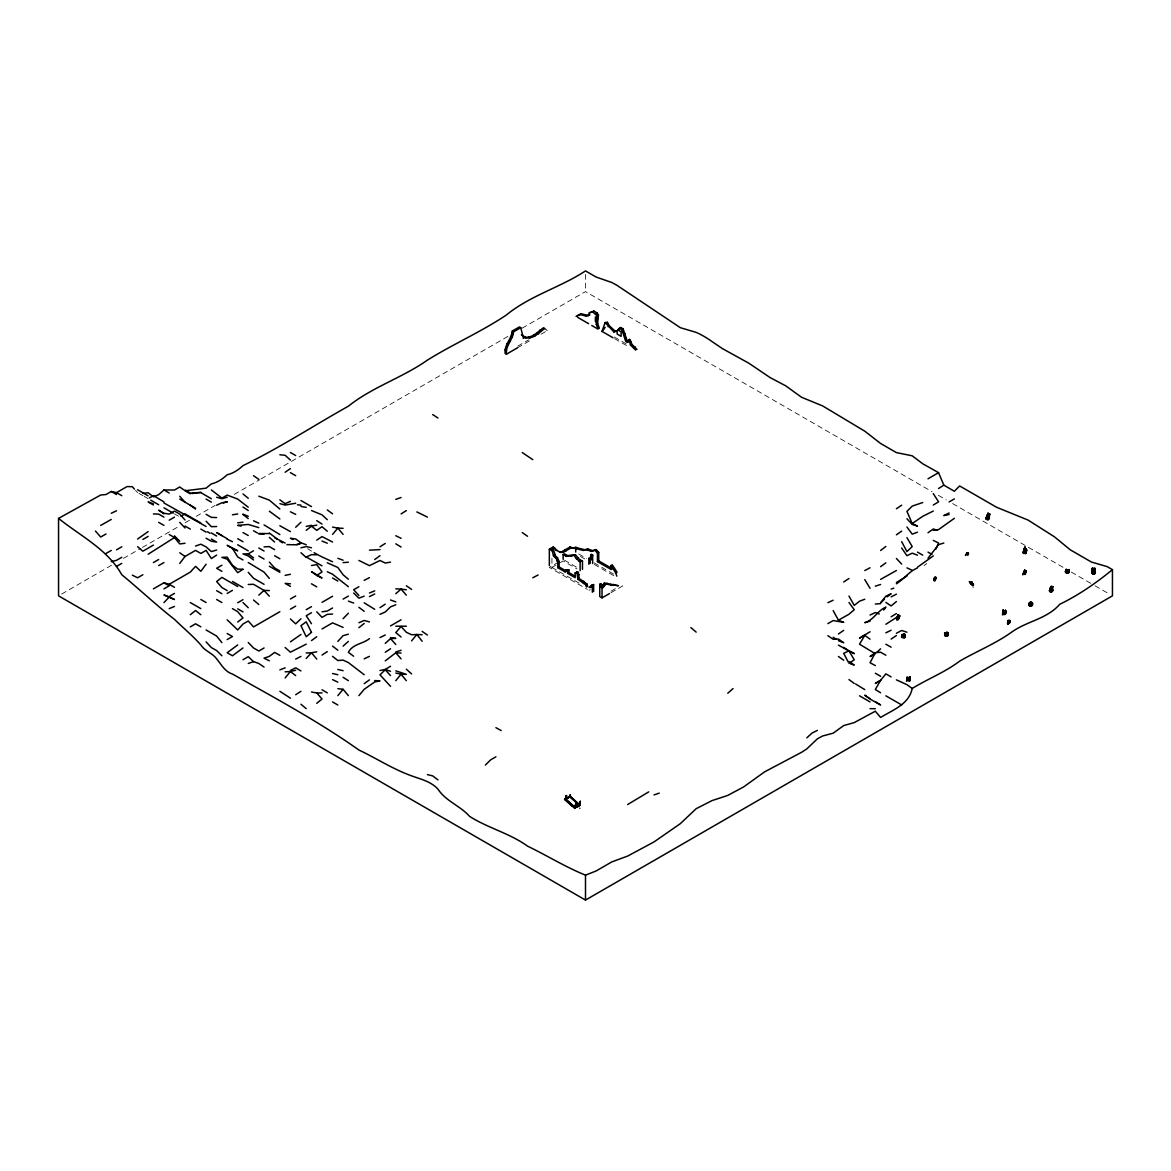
<?xml version="1.0" encoding="UTF-8"?>
<svg xmlns="http://www.w3.org/2000/svg" width="1171" height="1171" viewBox="0 0 1171 1171"><rect width="100%" height="100%" fill="white"/><g stroke="black" fill="none" stroke-linecap="round" stroke-linejoin="round"><path stroke-width="0.75" stroke-dasharray="5 3.75" d="M973.643 587.022L972.647 587.008M924.065 565.622L926.7 563.5M61.712 594.019L112.357 564.773M123.423 558.391L140.842 548.335M142.423 547.428L178.812 526.408M185.15 522.749L189.892 520.012M196.216 516.352L215.215 505.389M234.2 494.425L259.523 479.817M261.104 478.895L507.965 336.384M522.207 328.158L585.5 291.608L932.057 491.688M517.714 346.162L528.721 339.81M517.465 347.831L531.605 339.663M541.046 334.203L547.325 330.573L544.837 328.509M558.655 562.065L549.345 567.437L587.418 589.408M551.936 558.304L551.936 567.437L558.948 563.383M560.353 562.578L563.163 560.953L577.025 568.96M589.042 590.345L590.33 589.599M611.028 591.179L618.508 586.861M610.94 592.716L622.796 585.881L621.508 585.134M898.172 620.601L896.444 620.659M938.381 495.348L946.3 499.915M952.623 503.574L1063.4 567.525M1071.304 572.092L1093.465 584.885M1095.046 585.793L1109.288 594.019M614.307 336.985L628.461 345.152M614.57 338.653L628.71 346.821M546.008 329.812L547.325 330.573M578.767 554L586.437 558.421M594.092 562.841L614.028 574.361M580.392 556.43L586.642 560.031M594.195 564.393L614.248 575.971M564.481 560.192L578.547 568.316M551.936 567.437L579.513 583.363M138.91 493.342L142.862 495.626M144.179 496.387L148.132 498.67M174.479 513.879L178.431 516.162M135.485 490.239L137.593 492.581M585.5 274.38L585.5 291.608M311.486 551.131A159.578 92.128 60 0 1 307.534 548.657"/><path stroke-width="1.5" d="M966.177 554.834L967.436 553.415L967.817 554.922L968.183 553.883L966.895 553.005L966.792 554L968.578 553.663L967.817 554.922L967.436 553.415L968.315 552.975L967.963 554.22L966.792 553.005L965.387 555.449M909.56 680.673L910.233 676.838L909.589 681.185L910.233 676.838L908.242 678.141L907.803 680.775M1009.826 621.962L1009.929 620.557L1009.826 621.962L1010.222 621.142L1009.826 621.962L1008.465 620.659L1007.733 624.114M1023.337 574.112L1024.713 570.087L1025.576 572.736L1024.698 570.555L1023.542 573.366M1003.02 613.121L1003.108 610.164L1004.572 613.472L1003.679 614.277L1003.108 610.164L1002.464 614.936M1092.192 573.541L1092.441 568.111L1094.944 573.731L1095.368 572.004L1093.538 568.755C1091.299 567.862 1090.977 575.576 1094.358 574.068M972.472 585.383L969.442 581.636L972.911 584.783M1024.976 553.268L1026.133 548.921L1025.986 552.112L1025.035 547.311L1025.986 552.112L1026.586 549.931L1026.133 548.921L1023.849 553.444L1023.147 552.829L1024.742 547.486L1023.849 553.444M933.858 580.187L934.707 577.464L935.98 577.581L934.912 579.982L935.688 578.064C937.078 579.118 933.287 575.283 934.019 580.67M1051.675 592.116L1052.1 588.706L1050.782 586.612L1050.402 592.131L1049.421 590.682L1050.943 589.73M905.183 635.106L904.305 633.804L903.968 634.814L902.446 635.326L902.504 634.521L905.183 635.106L904.671 637.712M1092.236 573.234L1092.441 568.111L1093.597 574.2L1094.212 570.379L1092.704 568.477L1094.856 568.272L1094.885 572.707M967.48 553.649L966.792 553.005M896.547 618.976L897.967 614.804L899.094 617.512L898.04 615.375L896.971 618.478M579.879 808.253L579.865 808.327M1002.874 613.882L1003.108 610.164M988.046 513.279L987.387 519.748L988.895 516.03L988.046 513.279L986.041 518.87L986.875 519.617L988.046 513.279L986.187 518.563M1005.655 613.794L1005.406 610.354L1004.279 612.696M1049.421 590.682L1051.456 586.393L1052.978 586.686L1052.246 590.594M1052.1 588.706L1050.87 586.73L1052.1 588.706L1050.929 592.204L1050.782 586.612L1049.582 591.311M903.075 634.96L903.968 634.814L904.759 637.097L903.69 635.472L902.46 635.677L902.197 637.624L901.933 634.565L904.759 637.097L902.504 634.521M904.027 635.751L904.305 633.804L902.446 635.326M904.188 637.99L904.451 636.043L903.251 637.727L902.46 635.677L901.626 636.409L901.933 634.565L903.69 635.472L903.251 637.727M906.53 681.273L907.071 677.292L908.989 678.17L908.623 680.834M906.852 680.249L907.071 677.292L909.662 677.921L909.296 680.585M907.101 680.439L907.466 677.775M1004.981 613.531L1005.406 610.354L1005.465 613.619M1067.03 570.116L1069.138 571.565L1066.84 569.574L1066.357 573.029L1065.42 571.799L1066.283 569.413L1067.85 573.351L1069.035 572.282L1069.05 569.604L1067.088 571.141M1065.639 572.429L1065.903 570.482L1067.191 570.731L1067.937 572.736L1068.86 570.95M1067.191 573.409L1066.283 569.413L1065.42 571.799M1067.879 571.067L1067.967 570.306L1067.937 572.736L1067.454 571.463L1066.386 572.824L1065.508 571.082L1067.191 570.731M1068.596 572.897L1069.05 569.604L1067.176 570.526L1066.84 569.574M1092.001 573L1092.704 568.477M1092.162 572.473L1093.099 569.472M1094.314 572.282L1094.856 568.301L1093.538 568.755L1095.105 572.502M1095.192 573.234L1095.061 571.477L1093.729 571.96L1095.368 572.004M1004.806 614.526L1005.406 610.354M1005.582 613.443L1005.977 610.881L1004.469 612.872M1026.133 552.858L1026.586 549.931L1025.24 553.795L1026.133 548.921M898.699 619.049L899.767 615.946L898.625 615.683L899.182 617.073L899.445 615.492L897.352 618.522M1024.23 551.556L1025.035 547.311L1025.284 551.556M590.799 555.127L590.067 558.86L591.384 559.621L592.658 555.025L591.34 554.278L590.799 555.127L592.116 555.888M1007.982 623.118L1008.465 620.659M1025.855 553.532L1026.586 549.931M1029.221 604.192L1032.5 603.05L1031.768 605.978L1032.5 604.836L1029.572 602.494L1028.767 604.909L1029.572 602.494L1031.563 604.09L1031.227 605.788M1029.016 605.729L1029.368 604.031L1031.388 603.46L1030.7 606.212M1029.909 606.285L1030.963 601.923L1031.49 603.885L1032.5 603.05L1032.5 604.836L1031.227 602.758L1031.036 605.158M1030.612 603.636L1030.963 601.923L1031.49 603.885M591.779 325.494L598.059 329.124L596.302 324.162L597.108 315.789L592.614 311.867L589.291 312.847L588.589 315.57L585.998 316.053L579.967 314.545L576.059 316.419M599.376 328.363L597.62 323.401L598.425 315.028L597.195 312.979L593.931 311.105L589.291 312.847M988.09 519.792L988.895 516.03L987.87 513.835L989.861 514.098L988.617 519.602L988.895 516.03L987.753 514.259L989.861 514.098M898.918 615.331L899.094 617.512L898.625 615.683L897.557 618.786M987.9 517.582L988.661 514.259L989.422 517.963L987.9 517.582L989.1 517.436M612.989 337.746L601.982 331.393L605.158 322.552L607.427 322.332L609.432 325.904L615.199 331.159L617.703 330.676L613.882 331.92L605.158 322.552M901.524 637.126L902.812 636.907M1049.684 591.062L1050.782 586.612M1025.576 570.526L1025.576 572.736L1026.382 571.243L1025.035 574.112M1024.259 550.224L1025.035 547.311M1007.426 623.528L1008.246 620.469L1009.695 622.591L1009.402 620.425L1008.392 624.275M1008.377 623.543L1009.051 620.981L1009.695 622.591L1009.051 620.981L1008.114 622.767L1009.607 621.699M1009.256 623.104L1009.929 620.557M572.238 806.204L564.598 799.442L569.94 796.134L580.113 805.165L577.42 806.936M565.71 799.325L566.413 795.533L565.183 799.251L574.859 807.829L579.601 805.092L580.304 801.301L579.089 805.019M565.447 799.105L566.413 795.533M566.662 795.768L565.447 799.486L570.189 796.748L570.365 794.919L569.662 796.675L579.338 805.238L580.304 801.301M579.601 805.092L569.926 796.514L570.365 794.919M569.926 796.895L570.101 795.065M574.61 807.609L575.825 803.892L575.122 807.683M574.785 808.458L564.671 799.178M574.859 807.829L575.825 803.892M986.041 518.87L985.938 517.919M517.465 347.831L506.458 354.184L505.14 353.422C503.998 344.918 511.522 339.224 512.283 331.042L519.441 326.914L520.758 327.675L522.72 335.433L525.925 337.877C533.917 339.107 539.041 332.344 544.837 328.509L543.52 327.748C537.723 331.598 532.6 338.346 524.608 337.116L521.402 334.672L522.72 335.433M506.458 354.184C505.316 345.679 512.839 339.985 513.601 331.803L520.758 327.675M897.162 618.42L898.04 615.375M909.15 680.41L910.233 676.838M1023.147 552.829L1024.742 547.486M896.986 619.108L897.967 614.804L898.699 616.209L897.63 619.313M898.142 619.371L899.445 615.492M933.843 579.835L934.926 577.113M934.531 580.377L935.717 577.171M934.824 581.021L936.39 577.918M1050.167 589.76L1051.456 586.393M1052.539 591.238L1050.87 586.73M590.521 587.403L591.809 586.656L589.042 587.374L590.521 587.403L591.238 585.529L593.624 584.563L593.624 591.501M948.203 634.682L947.837 632.779L944.631 633.13L944.953 635.882L948.056 635.59L947.09 633.54L945.202 632.984L945.656 634.214L946.988 632.15L948.027 633.818L945.202 632.984L945.67 635.311M1008.29 623.031L1009.402 620.425M616.385 331.437L619.561 328.29L621.772 329.563L625.768 341.361L627.451 342.342L629.705 339.4L631.769 344.201L636.995 349.382M627.451 342.342L629.705 339.4M946.241 633.892L946.988 632.15M935.922 549.082L938.557 543.007L933.287 540.402M58.55 518.402L58.55 595.849L585.5 900.075L1112.45 595.849L1112.45 569.662C1096.115 583.012 1078.93 594.97 1059.755 604.28C1047.079 618.859 1027.64 620.967 1012.33 631.652C995.921 643.538 977.009 651.076 959.635 661.161C944.953 672.271 927.637 678.96 912.209 688.475C908.945 704.444 892.858 709.889 880.592 717.442L875.323 711.207L854.245 722.595L843.706 725.566L833.167 733.178L822.628 735.988L817.358 738.828L806.819 748.898L801.55 752.309L764.663 771.821L743.585 786.956L727.777 795.416L711.968 800.627L696.16 808.707L680.351 823.637L654.004 841.934L627.656 856.074L611.848 861.885L596.039 871.019L585.5 875.132C565.461 867.096 547.047 855.518 527.535 846.135C509.722 833.254 487.809 828.029 469.571 816.363C460.188 805.75 446.019 801.359 437.954 789.137C430.913 781.408 420.96 779.315 411.607 775.861C392.958 769.201 376.696 758.457 358.911 750.025C318.746 721.556 275.2 698.179 232.444 674.042C225.022 671.759 221.231 664.484 216.635 658.819C212.273 652.964 204.837 651.135 200.827 644.928C192.615 635.633 183.32 628.007 174.479 619.386C156.255 605.144 139.305 589.159 121.784 574.727C107.498 549.258 80.653 536.157 58.55 518.402L100.706 495.011L105.976 494.528L111.245 491.483L116.514 492.654L121.784 495.684M611.569 585.163L605.568 583.846L603.343 587.33L602.04 586.583L604.28 583.099L618.464 585.749L610.267 584.417M1022.693 574.844L1024.713 570.087L1025.811 571.58L1024.464 574.449M1023.966 574.375L1024.684 571.258M1024.669 574.214L1026.016 571.36M985.836 518.358L987.87 513.835M987.109 516.382L988.397 513.659M1052.934 590.199L1051.338 589.994L1052.641 589.569L1052.656 590.74L1051.675 587.125L1052.978 586.686M970.349 583.07L971.593 581.958L972.369 583.641L970.832 582.821L972.369 583.641L971.593 581.958L973.613 584.944M899.182 617.073L899.767 615.946M885.862 655.218L880.592 652.232L875.323 652.657L870.053 662.771L875.323 665.552M934.092 580.362L935.98 577.581L934.941 578.284M604.558 328.422L601.982 331.393M1025.679 572.238L1026.382 571.243M907.759 678.829L908.623 677.599M883.754 610.047L885.862 607.105C877.547 610.603 873.61 620.162 864.784 622.679L870.053 621.142M945.656 634.214L946.651 632.852L947.91 634.858L947.837 632.779L948.027 633.818M628.768 341.581L627.085 340.6L623.089 328.802L620.879 327.529L618.156 330.193M206.096 564.232L200.827 571.316L195.557 566.34L190.288 572.121L169.209 584.3L163.94 582.792L153.401 588.867M179.749 563.397L185.018 556.474L195.557 550.385L200.827 553.429L206.096 550.385L211.366 558.567L216.635 555.083M928.018 558.216L938.557 544.632L943.826 543.037M395.798 680.658L401.068 674.189L406.337 674.335L395.798 670.837M285.139 677.921L290.408 671.51L295.678 670.251M411.607 640.844L416.876 634.492L422.145 634.755M337.834 695.633L343.103 689.309L348.373 695.633M358.911 695.633L364.181 689.309L374.72 681.946L379.99 680.922L374.72 680.571M332.564 534.4L337.834 528.092L343.103 528.326M337.834 641.415L343.103 635.633L348.373 634.199M306.216 658.439L311.486 652.745L316.756 651.823M945.114 635.458L944.631 633.13L946.344 633.335L944.777 635.019L946.344 633.335L947.91 634.858L945.758 633.13M163.94 602.626L169.209 597.034L174.479 599.508L163.94 594.956L169.209 597.034M917.479 567.95C909.252 571.302 903.983 579.103 896.401 583.802M343.103 618.683L348.373 613.223M485.38 765.044L490.649 759.847L495.919 756.803M295.678 527.257L300.947 522.237M300.947 618.815L295.678 623.836L290.408 618.991M884.544 599.128L880.592 602.86L885.862 596.171L891.131 593.741L887.179 596.859M876.64 652.51L880.592 648.851M806.819 737.818L812.088 733.031L817.358 730.411M258.791 595.146L264.061 590.374L269.33 590.579M237.713 644.943L227.174 652.745L232.444 655.775L242.983 647.973M385.259 643.362L390.529 638.634L395.798 638.371L390.529 637.639M343.103 646.114L348.373 641.415M183.701 489.829L179.749 486.975L174.479 490.02L163.94 489.976L158.671 494.66L153.401 496.899M727.777 693.232L733.046 688.563M395.798 593.682L401.068 589.101L406.337 589.774M137.593 539.07L148.132 531.575M896.401 601.557L891.131 605.934L885.862 602.392M401.068 653.037L395.798 652.789L385.259 660.868M290.408 641.84L300.947 634.477M316.756 703.317L322.025 698.999L316.756 692.983L311.486 692.017M358.911 627.671L364.181 623.455M190.288 614.716L195.557 610.53L200.827 614.716M954.365 518.329L938.557 529.599L933.287 530.317M972.369 583.641L970.803 582.397L971.623 584.168L969.442 581.636L971.125 584.153M306.216 530.331L311.486 526.174L316.756 525.106M237.713 622.006L242.983 617.951L237.713 611.672L232.444 608.627M880.592 550.502L885.862 546.462M875.323 652.657L870.053 656.565L874.005 654.443M374.72 559.562L379.99 555.683M311.486 640.581L316.756 636.731M364.181 683.703L369.451 679.868M880.592 566.676L885.862 562.87M928.018 532.746L933.287 528.97L937.239 530.243M933.287 555.903L917.479 567.203M848.975 663.503L854.245 659.8L848.975 650.856L843.706 647.387M896.401 534.81L901.67 531.122M838.436 633.994L843.706 630.335M285.139 472.235L290.408 468.605M870.053 631.784L859.514 638.166L864.784 635.004M896.401 617.527L885.862 624.26M896.401 508.741L901.67 505.184M369.451 638.634C362.79 644.035 352.808 643.845 348.373 652.291L353.642 656.243M648.734 791.874L627.656 804.536M891.131 639.073L896.401 635.531M316.756 540.124L322.025 536.596L332.564 542.012M316.756 575.459L322.025 578.006L311.486 571.624L316.756 575.459L322.025 571.916L316.756 564.598L311.486 565.534M843.706 582.002L848.975 578.474M928.018 478.807L938.557 472.66L943.826 485.145L954.365 491.264L959.635 485.95L996.521 507.233L1028.138 520.114L1054.486 536.845L1070.294 549.843L1091.372 562.007L1107.18 566.632L1112.45 569.662M833.167 610.603L838.436 620.176L848.975 614.233L854.245 609.725L848.975 602.509M385.259 652.262L390.529 648.763M379.99 607.647L385.259 604.177M896.401 570.54L880.592 579.382M906.94 576.03L896.401 582.529M295.678 694.725L300.947 691.3M322.025 655.043L327.295 651.647M938.557 488.527L943.826 485.145M379.99 546.798L385.259 543.446M401.068 513.908L406.337 510.615M379.99 670.5L385.259 669.461L390.529 666.226M933.287 505.052L938.557 501.832L933.287 493.62M891.131 616.78L896.401 613.56M190.288 626.924L195.557 623.777L200.827 626.822M116.514 492.654L127.053 486.565L132.323 486.712L134.431 489.068M100.706 525.428L111.245 519.456M149.449 497.909L153.401 495.626L163.94 501.861M105.976 533.991L100.706 537.035L95.437 531.034M105.976 553.488L111.245 550.443M116.514 549.843L121.784 546.798M169.209 520.173L174.479 517.128M181.066 516.162L185.018 513.879L200.827 523.013M142.862 539.45L148.132 536.42M121.784 557.279L116.514 560.324L111.245 561.67M116.514 566.413L121.784 563.368M153.401 545.115L142.862 551.19L137.593 546.696M185.018 543.256L179.749 543.93L174.479 537.562L148.132 554.234M525.15 337.292L523.232 338.404L523.232 335.828M579.967 314.545L581.284 313.784L587.315 315.292L589.906 314.809L588.589 315.57M153.401 562.563L158.671 559.518M592.614 311.867L593.931 311.105M585.998 316.053L587.315 315.292M142.862 574.727L137.593 577.771L132.323 575.166M158.671 565.608L163.94 562.563M595.878 313.74L597.195 312.979M597.108 315.789L598.425 315.028M596.302 319.595L597.62 318.834M596.302 324.162L597.62 323.401M606.11 323.094L607.427 322.332M603.87 328.085L605.187 327.324M608.115 326.665L609.432 325.904M163.94 588.867L169.209 585.822L163.94 582.792M619.561 328.29L620.879 327.529M613.882 331.92L615.199 331.159M621.772 329.563L623.089 328.802M221.905 565.227L216.635 568.272L221.905 571.316M169.209 596.463L174.479 593.419M624.114 334.745L625.431 333.984M253.522 559.958L248.252 555.962L242.983 553.898L248.252 553.839L253.522 550.809M624.758 338.507L626.075 337.746M625.768 341.361L627.085 340.6M635.677 350.144L630.452 344.962L629.72 342.122L631.037 341.361M630.452 344.962L631.769 344.201M633.877 347.685L635.194 346.923M227.174 593.419L232.444 590.374M237.713 602.743L242.983 599.698M290.408 599.01L295.678 595.966M227.174 639.571L232.444 636.526L227.174 633.482M279.869 611.716L253.522 626.924L248.252 620.996L242.983 624.041L237.713 629.969L227.174 619.81M290.408 609.154L295.678 606.11M306.216 609.696L311.486 606.651M322.025 602.348L332.564 596.259M311.486 612.726L306.216 615.77L311.486 623.719M343.103 599.113L348.373 596.083M242.983 659.727L248.252 656.682L253.522 661.63L258.791 663.474L264.061 667.06M332.564 607.998L327.295 611.042L322.025 611.804M264.061 647.973L258.791 651.017L253.522 647.973L248.252 642.498M322.025 628.944L332.564 622.855L343.103 627.393M306.216 644.152L290.408 652.203L285.139 647.504M390.529 625.9L401.068 619.81M549.345 565.608L549.345 549.184L553.239 546.945L556.84 550.487L553.239 546.945M554.527 547.691L551.936 549.184L553.561 550.121L555.844 556.649L557.484 557.601L559.123 561.846L559.123 566.954L566.398 571.155L566.398 569.779L568.901 569.94L568.901 572.604L574.917 576.073M549.345 549.184L552.273 550.868L553.561 550.121M566.398 571.155L565.11 571.902L557.835 567.701L557.835 562.592L556.196 558.347L553.429 555.64L554.732 554.893M588.149 549.14L584.549 549.682L576.996 547.808L575.693 548.555L571.214 547.808L563.163 552.463L559.562 551.834L561.86 551.717L569.926 547.062L583.246 550.429L588.149 549.14L592.731 550.604L596.288 549.609L598.732 552.449L598.732 560.865L612.287 568.696L610.999 569.443L597.444 561.612L597.444 553.195L595 550.355L591.443 551.351L586.861 549.887M554.556 557.396L555.844 556.649M556.196 558.347L557.484 557.601M574.405 547.808L575.693 547.062L576.996 547.808M563.163 559.357L563.163 554.571L564.481 553.81L567.613 555.61L575.4 554.703L580.113 560.104L582.47 561.055L582.47 569.384M557.235 561.055L558.538 560.309M563.163 554.571L566.296 556.371L567.613 555.61M557.835 562.592L559.123 561.846M566.296 556.371L572.151 555.522M570.833 556.284L575.4 554.703M583.246 550.429L584.549 549.682M557.835 567.701L559.123 566.954M574.083 555.464L576.366 558.626L577.684 557.864M591.443 551.351L592.731 550.604M595 550.355L596.288 549.609M576.366 558.626L578.796 560.865L580.113 560.104L582.47 561.055M578.796 560.865L580.113 561.626L581.431 560.865M565.11 571.902L566.398 569.779M597.444 553.195L598.732 552.449M565.11 570.526L568.901 569.94M567.613 570.687L567.613 573.351L568.901 572.604M575.137 573L577.318 571.829L578.328 572.399L579.177 578.533L587.008 584.036L587.696 586.217L586.393 586.964L585.72 584.783L577.889 579.279L577.025 573.146L575.137 573L575.137 577.684L567.613 573.351M577.025 573.146L578.328 572.399M597.444 561.612L598.732 560.865M577.889 575.371L579.177 574.624M577.889 579.279L579.177 578.533M582.514 581.958L583.817 581.211M610.999 569.443L610.999 565.534L612.287 564.788L617.058 572.238L615.77 572.985L616.81 576.161M583.451 583.48L584.739 582.734M585.72 584.783L587.008 584.036M591.238 585.529L593.624 584.563M599.757 584.314L601.045 583.568L603.343 587.33L602.04 588.076L602.04 597.854L599.757 596.537L599.757 584.314L602.04 588.076M600.899 586.803L602.201 586.056M602.04 597.854L609.462 593.58M949.096 501.935L954.365 498.905M827.897 623.616L833.167 620.571L843.706 622.343L838.436 620.176M564.598 799.442L569.999 796.265M569.984 796.646L565.769 799.076L574.932 807.2L579.147 804.77M574.873 807.448L579.352 804.872M579.674 804.843L574.932 807.58L565.256 799.003M576.161 807.448L580.113 805.165M358.911 586.744L353.642 589.745L358.911 595.483M1023.147 552.083L1023.878 551.673M922.748 502.535L912.209 506.121L906.94 511.405L912.209 523.539L922.748 516.294L933.287 511.068M896.401 633.277L901.67 630.481L906.94 632.223M532.805 577.786L538.075 575.005M296.995 544.852L300.947 542.788L306.216 544.735M864.784 570.54L870.053 567.789M364.181 580.362L369.451 577.64M891.131 596.859L896.401 594.136M295.678 659.097L300.947 656.404M369.451 596.581L374.72 593.975M290.408 670.456L295.678 667.836L300.947 670.91M949.096 512.971L943.826 515.591L949.096 514.479M379.99 637.58L385.259 634.989M885.862 632.823L891.131 630.232M364.181 658.863L369.451 656.331M577.376 315.658L581.284 313.784M576.425 572.253L577.318 571.829M111.245 513.264L116.514 510.776M870.053 615.024L875.323 612.55L879.275 613.97M827.897 602.67L833.167 600.225M848.975 650.856L854.245 653.579L848.975 650.856L843.706 653.301L848.228 662.039M216.635 505.213L221.905 502.783L227.174 501.935M901.626 636.409L903.69 635.472M379.99 614.336L385.259 611.979L390.529 606.871L395.798 604.778M290.408 501.349L285.139 503.662L279.869 499.841M358.911 622.723L364.181 620.469L369.451 621.903M169.209 608.627L174.479 606.417M369.451 592.994L374.72 590.872M279.869 669.885L285.139 667.836M917.479 532.176L912.209 534.166L906.94 526.994M364.181 596.171L358.911 598.161L353.642 593.038M864.784 599.245L859.514 601.221L854.245 605.392L848.975 596.068M395.798 499.373L401.068 497.499M891.131 589.086L893.766 588.149M248.252 663.474L253.522 661.63M195.557 546.037L200.827 544.208L206.096 546.872L211.366 551.585L216.635 550.033M654.004 794.933L659.273 793.104M395.798 651.984L401.068 650.242M875.323 586.159L880.592 584.49M223.222 502.974L227.174 501.759M295.678 503.252L285.139 505.067L279.869 503.632M227.174 497.251L221.905 498.729L216.635 497.251M300.947 543.505L295.678 544.764L286.895 544.632M300.947 547.808L306.216 546.55L311.486 547.779M285.139 575.356L290.408 574.288M306.216 526.408L311.486 525.355M903.031 634.989L904.89 635.604M390.529 562.139L385.259 563.046L379.99 560.485L369.451 565.652L358.911 560.441M379.99 549.609L369.451 550.15M192.044 493.547L195.557 493.006L190.288 493.064L185.018 490.02M232.444 514.801L237.713 513.981M909.662 677.921L908.242 678.141L908.989 678.17M142.862 493.415L148.132 492.742L152.084 495.86M237.713 522.837L242.983 522.178M200.827 492.318L195.557 492.815L200.827 492.64L211.366 498.729M1092.748 572.136L1093.538 572.063M875.323 604.031L880.592 603.636M343.103 562.607L348.373 562.226M285.139 671.832L290.408 671.51L295.678 675.623M406.337 626.207L395.798 626.207M306.216 653.008L311.486 652.745L316.756 659.097M264.061 546.872L269.33 546.608L274.6 549.653M332.564 614.087L327.295 614.336L322.025 617.366L316.756 611.818M248.252 584.49L253.522 584.3L264.061 590.418L269.33 596.2M216.635 526.526L211.366 526.687L206.096 521.241M316.756 692.983L322.025 692.91M258.791 533.464L269.33 533.581M316.756 554.776L311.486 554.673L306.216 557.015L322.025 565.842M870.053 708.631L875.323 708.733M153.401 513.952L158.671 514.098L163.94 517.128M216.635 517.582L211.366 517.362L206.096 514.318M395.798 588.808L401.068 589.101L406.337 595.146M258.791 533.8L264.061 534.122M290.408 583.817L285.139 583.378L290.408 586.422M297.434 504.803L300.947 505.125M898.04 616.005L899.196 616.268M279.869 454.743L285.139 455.314L290.408 460.057M337.834 688.65L343.103 689.309M300.947 506.443L306.216 507.365M332.564 527.096L337.834 528.092L343.103 534.4M241.226 526.101L237.713 525.398L248.252 524.447L258.791 527.623M395.798 673.047L401.068 674.189L406.337 680.688M332.564 673.515L337.834 674.73M337.834 669.461L343.103 670.69M427.415 774.617L432.685 775.89L437.954 779.901M258.791 496.197L269.33 500.134L279.869 509.048M850.732 664.016L854.245 665.026L848.975 661.513M416.876 511.932L427.415 517.114M385.259 669.461L390.529 671.29M337.834 558.318L343.103 560.206M390.529 599.991L395.798 601.894M348.373 601.133L353.642 603.036M153.401 503.837L148.132 501.92L153.401 504.964M917.479 555.2L912.209 553.18L906.94 555.713L901.67 548.043M838.436 640.683L843.706 642.747L838.436 639.029L833.167 639.264L827.897 635.692M855.562 683.966L864.784 689.617M322.025 541.075L327.295 543.198M242.983 514.142L248.252 516.294M274.6 537.752L285.139 543.037M896.401 679.868L906.94 684.669L912.209 688.475M588.852 564.188L588.852 558.318L591.384 559.621M847.658 650.271L838.436 645.119M253.522 520.802L258.791 523.203M906.94 567.876L912.209 570.292M311.486 510.527L322.025 514.845L327.295 519.704M293.043 539.494L290.408 538.265L295.678 538.953L300.947 542.788M332.564 561.758L322.025 556.928A159.578 92.128 60 0 1 314.121 552.683M227.174 539.216L232.444 541.705M232.444 548.35L237.713 550.824L227.174 545.305L232.444 548.35L237.713 556.913L242.983 559.958M327.295 571.741L332.564 574.229L348.373 586.7M264.061 524.93L279.869 534.547M332.564 679.634L337.834 682.166M912.209 523.539L917.479 526.086L912.209 524.491L906.94 518.753M395.798 535.733L401.068 538.309M290.408 511.786L295.678 514.376M269.33 660.81L264.061 658.175L269.33 656.375L274.6 652.408L279.869 655.306M885.862 695.808L901.67 704.942M555.552 549.741L560.85 552.58M279.869 525.75L290.408 531.59M311.486 506.604L300.947 500.515M242.983 532.571L248.252 535.498M495.919 727.674L501.188 730.572M374.72 609.315L364.181 602.802M885.862 644.24L891.131 647.182M870.053 699.087L880.592 704.942L875.323 701.78M891.131 676.882L885.862 673.867L880.592 680.322L875.323 689.499L880.592 692.764M290.408 472.66L295.678 475.66M928.018 552.127L931.97 554.395M917.479 552.127L922.748 555.156M875.323 653.74L859.514 644.196L864.784 635.399L870.053 639.161M596.698 317.692L595.395 316.946L595.395 321.498L596.302 322.025M618.215 330.105L621.098 331.774L621.098 336.34L617.146 334.057L617.146 330.91M577.64 317.326L588.632 323.679M540.255 329.637L541.573 330.398M537.284 333.062L538.601 333.823M533.654 335.155L534.971 335.916M528.707 337.087L530.024 337.848M524.608 337.116L525.925 337.877M512.283 331.042L513.601 331.803M511.654 333.354L512.971 334.116M510.819 336.399L512.137 337.16M509.078 340.732L510.395 341.493M506.794 343.674L508.112 344.435M505.14 349.763L506.458 350.524M875.323 673.237L880.592 676.282M569.926 547.062L571.214 547.808M588.852 558.318L590.169 559.079L590.169 563.471M564.978 549.916L566.266 550.663M561.86 551.717L563.163 552.463M613.633 584.373L614.936 585.119M606.988 583.158L608.276 583.905M604.28 583.099L605.568 583.846M603.475 584.841L604.778 585.588M290.408 452.489L295.678 455.534M327.295 562.797L337.834 567.481L343.103 574.785L348.373 579.221M206.096 499.08L211.366 502.125M190.288 493.825L185.018 490.781L206.096 488.175L211.366 483.872A36.872 21.283 -60 0 0 227.174 474.738A36.872 21.283 -60 0 0 242.983 465.619C279.196 448.142 313.228 425.893 348.373 406.191C372.305 387.045 402.297 377.794 427.415 360.126C453.265 343.996 481.149 331.905 506.458 314.955C529.936 295.648 560.206 287.51 585.5 270.925L596.039 277.015L611.848 282.518L617.117 285.417L680.351 327.69L696.16 332.388A94.441 54.525 60 0 1 711.968 341.522L722.507 348.665L748.855 363.215L769.933 377.472L785.741 385.845L801.55 397.262L822.628 405.913L864.784 431.191L880.592 443.472L896.401 452.606L912.209 455.812L922.748 463.789L938.557 472.66M332.564 578.006L337.834 581.05M163.94 489.976L169.209 493.02M179.749 499.109L195.557 508.273M274.6 555.742L279.869 558.772M258.791 547.984L264.061 551.029M237.713 538.704L242.983 541.734M311.486 583.817L316.756 586.861M258.791 556.005L264.061 559.035M206.096 526.496L163.94 502.974M227.174 538.704L216.635 532.571L221.905 535.659M237.713 544.749L248.252 550.868M279.869 570.95L274.6 567.906L269.33 562.08M137.593 489.756L148.132 495.845M211.366 532.966L216.635 536.011M269.33 566.237L279.869 572.326M207.413 531.736L210.048 533.259M150.766 500.193L158.671 504.76M163.94 507.804L173.162 513.118M200.827 529.087L206.096 532.132M211.366 539.055L216.635 542.1L211.366 541.265L206.096 538.221M185.018 526.057L190.288 529.087M248.252 562.534L264.061 572.121L269.33 578.401M111.245 491.483L116.514 494.528M158.671 522.354L163.94 525.398M264.061 584.329L253.522 578.24L248.252 572.326M169.209 534.518L174.479 537.562M232.444 581.445L242.983 587.535M237.713 586.525L221.905 577.391L216.635 581.533L221.905 587.535L227.174 590.579M216.635 590.682L221.905 593.726M237.713 608.832L242.983 611.877M216.635 599.508L221.905 602.553M200.827 599.464L206.096 602.509M169.209 584.3L174.479 587.33M190.288 602.553L200.827 608.627M322.025 689.792L327.295 692.837M332.564 701.956L337.834 705.001M206.096 629.969L216.635 636.058L221.905 642.616M253.522 530.756L257.474 533.039M859.514 695.794L870.053 701.927M532.805 459.647L522.266 452.577M395.798 543.842L401.068 547.018M343.103 677.321L348.373 680.658M316.756 520.671L322.025 524.066M290.408 698.15L279.869 691.3M833.167 637.244L835.801 638.971M432.685 414.578L437.954 418.018M242.983 507.043L248.252 510.512M279.869 541.09L282.504 542.817M870.053 698.736L864.784 695.179L868.736 698.106M406.337 585.778L411.607 589.394M422.145 631.403L427.415 635.033M253.522 475.689L258.791 479.378M179.749 552.785L185.018 556.474M522.266 532.571L527.535 536.274M163.94 513.879L158.671 510.175L163.94 513.22L169.209 514.098L174.479 511.054L179.749 514.098L185.018 519.968M279.869 518.958L269.33 511.171M838.436 656.492L843.706 660.254M248.252 507.219L237.713 499.08L227.174 495.084L221.905 498.129L211.366 489.946M848.975 679.575L854.245 683.44M190.288 505.199L195.557 509.063M327.295 509.941L332.564 513.82M358.911 607.31L364.181 611.291M269.33 533.025L277.234 539.055M248.252 553.839L253.522 557.864M332.564 646.114L337.834 650.242M242.983 514.45L248.252 518.607M332.564 656.346L337.834 660.517L343.103 660.122L348.373 662.566L364.181 674.73M311.486 526.174L316.756 530.361L322.025 526.701L327.295 531.21M242.983 493.957L248.252 498.26M1092.543 568.989L1094.212 570.379L1094.314 572.839M300.947 704.239L306.216 708.66M253.522 600.035L258.791 604.47M401.068 636.995L395.798 632.545L401.068 626.5L406.337 632.281L411.607 634.755L416.876 634.492L422.145 641.254M690.89 627.554L696.16 632.12M269.33 537.387L274.6 541.983M569.867 796.397L580.055 805.428M300.947 552.727L306.216 557.455M406.337 669.197L411.607 673.925M242.983 602.553L248.252 607.734M221.905 655.775L216.635 650.549L211.366 647.578L206.096 641.884M174.479 535.864L179.749 541.265M896.401 558.494L901.67 564.085M179.749 522.354L185.018 527.989M390.529 686.338L379.99 674.833L385.259 669.783L390.529 675.579M390.529 638.634L395.798 644.46M179.749 496.27L185.018 502.183M395.798 652.789L401.068 658.849M970.598 582.572L972.911 584.9M628.388 340.161L629.72 342.122M970.818 582.046L973.16 585.485M970.803 582.397L972.706 585.617M967.436 553.415L967.963 554.22L967.802 552.8M610.999 565.534L615.77 572.985M864.784 579.601L870.053 588.34M1031.227 602.758L1032.119 604.265M906.94 537.606L912.209 546.579L906.94 551.57L901.67 541.675M971.593 581.958L973.16 584.753M1003.503 614.614L1003.21 610.428L1004.572 613.472M1003.21 610.428L1004.25 614.541M552.273 550.868L553.429 555.64M947.573 635.868L947.09 633.54L946.622 636.029M945.597 636.058L945.129 633.716L946.578 635.78L946.344 633.335M988.661 514.259L989.202 518.358M1092.441 568.111L1093.055 574.185M602.04 585.734L602.04 586.583M592.658 555.025L592.658 563.5M592.336 585.31L592.336 592.248M585.5 875.132L585.5 900.075M580.113 561.626L580.113 570.745M575.693 548.555L575.693 551.995M311.486 632.34L306.216 636.731L300.947 625.68L306.216 621.816L311.486 632.34M1030.451 603.241L1028.899 604.28L1030.012 605.744L1030.817 605.67L1030.451 603.241M242.983 569.282L237.713 572.692L227.174 559.167L221.905 557.367L227.174 557.147L232.444 565.33L237.713 569.121L242.983 569.282M880.592 680.322L875.323 683.44L880.592 680.336M1009.08 621.713L1008.246 620.469L1009.08 621.713"/></g></svg>
